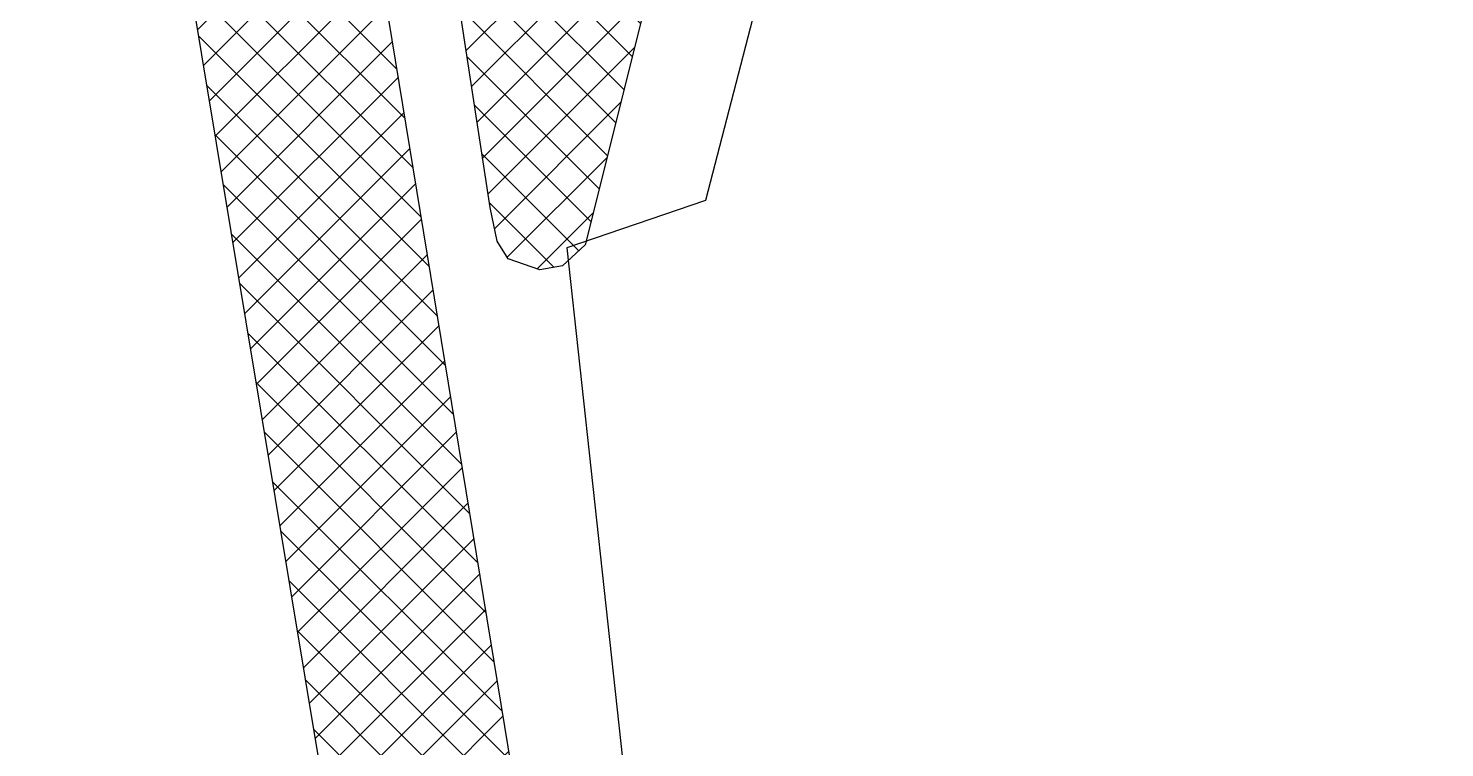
# Model space of a CAD drawing. Header units: metres. Extents: x 267365 to 277461, y 2088854 to 2108025.
# Drawn here: x 272676 to 273292, y 2094855 to 2095167 of the extents above; entities that cross this region are included whole.
import ezdxf

# ---------------------------------------------------------------- set-up
doc = ezdxf.new("R2010")
doc.units = ezdxf.units.M
doc.layers.add('PORT', color=5, linetype='Continuous')
doc.layers.add('village', color=3, linetype='Continuous')

msp = doc.modelspace()

# ---------------------------------------------------------------- hatches: boundary and pattern name
at = {"layer": 'PORT'}
h = msp.add_hatch(dxfattribs=at)
h.set_pattern_fill('ANSI37', color=256, scale=4)
h.paths.add_polyline_path([(273270.19, 2096480.51), (273852.98, 2095562.15), (273916.78, 2095547.06), (274084.91, 2096229.78), (274027.97, 2096243.5), (273954.31, 2095939.05), (273937.16, 2095926.02), (273603.06, 2096008.98), (273585.22, 2096022.69), (273264.05, 2096529.78), (272774.91, 2096640.23), (272693.83, 2096542.47), (272752.13, 2096373.44), (272719.04, 2096225.68), (272707.53, 2096222.8), (272664.34, 2096207.69), (272631.23, 2096188.99), (272563.66, 2095990.23), (272535.64, 2095976.58), (272507.61, 2095966.53), (272495.39, 2095956.47), (272431.27, 2095703.18), (272438.01, 2095646.17), (272448.34, 2095608.01), (272471.25, 2095599.93), (272448.15, 2095484.95), (272448.71, 2095452.13), (272456.29, 2095428.84), (272479.6, 2095403.3), (272519.24, 2095365.49), (272725.39, 2095311.41), (272809.04, 2094807.64), (272769.19, 2094802.07), (272837.68, 2094353.28), (272949.17, 2094372.02), (272951.43, 2094358.48), (272965.49, 2094360.39), (272798.65, 2095377.23), (272796.5, 2095381), (272793.37, 2095382.39), (272762.96, 2095389.83), (272759.2, 2095390.47), (272756.73, 2095388.97), (272755.76, 2095386.39), (272756.08, 2095380.92), (272724.61, 2095375.23), (272722.14, 2095392.73), (272721.06, 2095398.52), (272717.73, 2095401.53), (272542.03, 2095449.66), (272729.77, 2096212.77), (272733.69, 2096214.65), (272737.44, 2096214.65), (272815.15, 2096194.74), (272817.54, 2096193.38), (272818.05, 2096191.16), (272708.74, 2095753.69), (272709.29, 2095749.35), (272712.01, 2095747.17), (272830.72, 2095717.85), (272834.53, 2095720.02), (272836.16, 2095724.37), (273031.98, 2096513.94), (273038.25, 2096510.05), (273125.14, 2096490.72), (273131.57, 2096479.38), (272857.68, 2095370.61), (272833.52, 2095370.61), (272876.71, 2095089.54), (272879.72, 2095074.93), (272884.46, 2095067.19), (272898.22, 2095062.46), (272908.11, 2095064.18), (272918, 2095073.21)])

# ---------------------------------------------------------------- linework, layer by layer
at = {"layer": 'PORT', "flags": 128}
for points in [[(273270.19, 2096480.51), (272918, 2095073.21), (272908.11, 2095064.18), (272898.22, 2095062.46), (272884.46, 2095067.19), (272879.72, 2095074.93), (272876.71, 2095089.54), (272833.52, 2095370.61)], [(272798.65, 2095377.23), (272965.49, 2094360.39), (272951.43, 2094358.48), (272949.17, 2094372.02), (272837.68, 2094353.28), (272769.19, 2094802.07), (272809.04, 2094807.64), (272725.39, 2095311.41)]]:
    msp.add_lwpolyline(points, dxfattribs=at)
at = {"layer": 'village', "color": 3}
msp.add_lwpolyline([(273002.95, 2095218.42), (272970.34, 2095092.58), (272909.96, 2095071.94), (272943.85, 2094760.63), (272969.3, 2094662.16), (272960.92, 2094590.39), (272898.28, 2094571.93), (272851.18, 2094576.05), (272827.64, 2094714.83), (272797.93, 2094784.1), (272759.73, 2094794.99), (272661.13, 2094789.69), (272558.24, 2094757.51), (272542.71, 2094737.18), (272561.9, 2094580.41), (272550.9, 2094555.67), (272421.72, 2094449.26), (272332.7, 2094367.83), (272292.41, 2094358.56), (272233.88, 2094387.24), (272241.16, 2094317.78)], dxfattribs=at)

doc.saveas('drawing.dxf')
